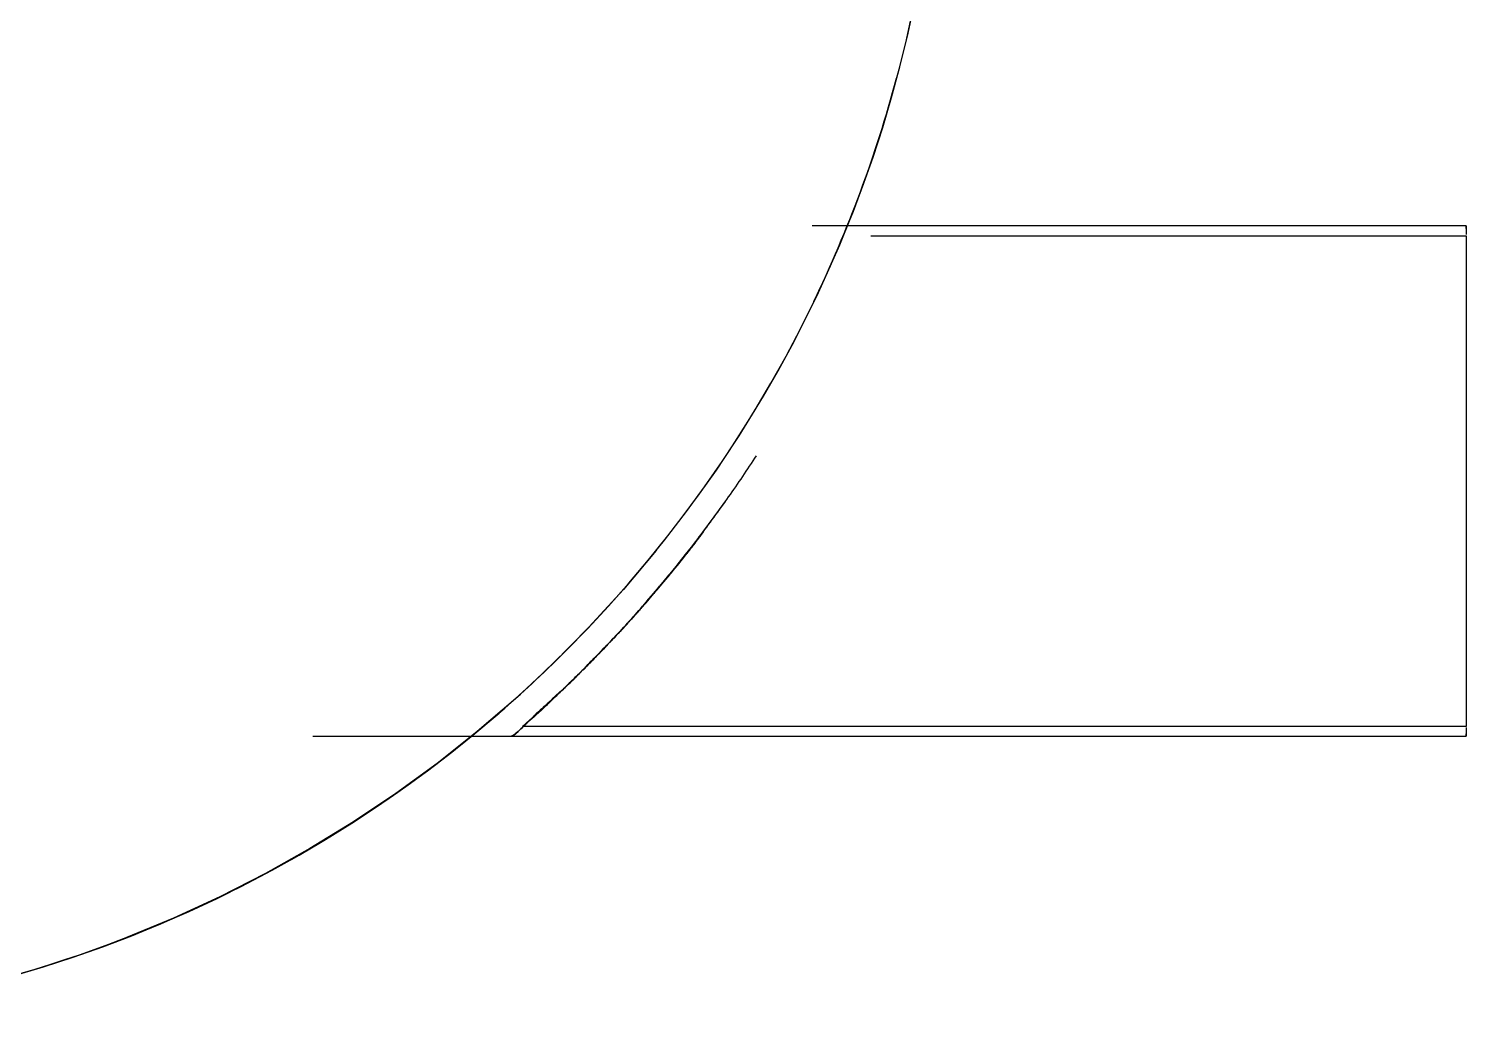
# Model space of a CAD drawing. Extents: x 6433 to 75181, y -2986 to 56414.
# Drawn here: x 30521.13 to 30538.03, y 9790.17 to 9801.87 of the extents above; entities that cross this region are included whole.
import ezdxf

# ---------------------------------------------------------------- set-up
doc = ezdxf.new("R2010")
doc.units = 0
doc.header["$MEASUREMENT"] = 0
doc.layers.add('H-Fixtures__Sanitary', color=2, linetype='CONTINUOUS')

msp = doc.modelspace()

# ---------------------------------------------------------------- linework, layer by layer
at = {"layer": 'H-Fixtures__Sanitary'}
for p, q in [((30538.027, 9799.553), (30530.338, 9799.553)), ((30538.027, 9799.553), (30538.027, 9799.45)), ((30538.027, 9799.523), (30538.027, 9799.553)), ((30531.028, 9799.436), (30538.027, 9799.436)), ((30538.027, 9799.436), (30538.027, 9793.669)), ((30524.468, 9793.553), (30526.8, 9793.553)), ((30524.468, 9793.553), (30526.8, 9793.553)), ((30524.468, 9793.553), (30526.8, 9793.553)), ((30524.468, 9793.553), (30526.8, 9793.553)), ((30524.468, 9793.553), (30526.8, 9793.553)), ((30524.468, 9793.553), (30526.8, 9793.553)), ((30524.468, 9793.553), (30526.8, 9793.553)), ((30524.468, 9793.553), (30526.8, 9793.553)), ((30524.468, 9793.553), (30526.8, 9793.553)), ((30524.468, 9793.553), (30526.8, 9793.553)), ((30524.468, 9793.553), (30526.8, 9793.553)), ((30524.468, 9793.553), (30526.8, 9793.553)), ((30524.468, 9793.553), (30526.8, 9793.553)), ((30524.468, 9793.553), (30526.8, 9793.553)), ((30524.468, 9793.553), (30526.8, 9793.553)), ((30524.468, 9793.553), (30526.8, 9793.553)), ((30524.468, 9793.553), (30538.027, 9793.553)), ((30524.468, 9793.553), (30526.8, 9793.553)), ((30538.027, 9793.669), (30526.935, 9793.669)), ((30538.027, 9793.655), (30538.027, 9793.553)), ((30538.027, 9793.553), (30538.027, 9793.582))]:
    msp.add_line(p, q, dxfattribs=at)
at = {"layer": 'H-Fixtures__Sanitary', "flags": 128}
msp.add_lwpolyline([(30528.506, 9795.737), (30528.12, 9795.278), (30527.715, 9794.835), (30527.293, 9794.409), (30526.854, 9793.999), (30526.4, 9793.608), (30525.93, 9793.235), (30525.445, 9792.881), (30524.947, 9792.547), (30524.436, 9792.233), (30523.912, 9791.94), (30523.378, 9791.667), (30522.833, 9791.417), (30522.278, 9791.188)], dxfattribs=at)
at = {"layer": 'H-Fixtures__Sanitary'}
for radius, start, end in [(15, 270, 90), (15, 270, 355.0248), (15, 334.3033, 345), (15.3, 311.2708, 324.632), (15, 270, 315)]:
    msp.add_arc((30516.842, 9805.169), radius, start, end, dxfattribs=at)
for points, knots in [([(30526.8, 9793.553), (30526.814, 9793.553), (30526.855, 9793.583), (30526.951, 9793.674), (30527.041, 9793.764), (30527.158, 9793.875), (30527.299, 9794.001), (30527.455, 9794.143), (30527.612, 9794.3), (30527.774, 9794.468), (30527.948, 9794.646), (30528.125, 9794.832), (30528.302, 9795.03), (30528.478, 9795.236), (30528.658, 9795.448), (30528.837, 9795.667), (30529.013, 9795.895), (30529.185, 9796.128), (30529.357, 9796.365), (30529.524, 9796.606), (30529.631, 9796.769), (30529.684, 9796.851)], [0, 0, 0, 0, 0.0555556, 0.0833333, 0.1111111, 0.1388889, 0.1666667, 0.1944444, 0.2222222, 0.25, 0.2777778, 0.3055556, 0.3333333, 0.3611111, 0.3888889, 0.4166667, 0.4444444, 0.4722222, 0.5, 0.5277778, 0.5555556, 0.5555556, 0.5555556, 0.5555556]), ([(30529.055, 9795.954), (30529.019, 9795.905), (30528.947, 9795.809), (30528.8, 9795.621), (30528.613, 9795.394), (30528.426, 9795.176), (30528.28, 9795.005), (30528.133, 9794.84), (30527.947, 9794.645), (30527.768, 9794.462), (30527.632, 9794.322), (30527.502, 9794.188), (30527.336, 9794.034), (30527.186, 9793.9), (30527.084, 9793.806), (30526.998, 9793.72), (30526.875, 9793.6), (30526.818, 9793.553), (30526.8, 9793.553)], [0.5486111, 0.5486111, 0.5486111, 0.5486111, 0.5659722, 0.5833333, 0.6180556, 0.6527778, 0.6701389, 0.6875, 0.7222222, 0.7569444, 0.7743056, 0.7916667, 0.8263889, 0.8611111, 0.8784722, 0.8958333, 0.9305556, 1, 1, 1, 1]), ([(30529.055, 9795.954), (30529.019, 9795.905), (30528.947, 9795.809), (30528.8, 9795.621), (30528.613, 9795.394), (30528.426, 9795.176), (30528.28, 9795.005), (30528.133, 9794.84), (30527.947, 9794.645), (30527.768, 9794.462), (30527.632, 9794.322), (30527.502, 9794.188), (30527.336, 9794.034), (30527.186, 9793.9), (30527.084, 9793.806), (30526.998, 9793.72), (30526.875, 9793.6), (30526.818, 9793.553), (30526.8, 9793.553)], [0.5486111, 0.5486111, 0.5486111, 0.5486111, 0.5659722, 0.5833333, 0.6180556, 0.6527778, 0.6701389, 0.6875, 0.7222222, 0.7569444, 0.7743056, 0.7916667, 0.8263889, 0.8611111, 0.8784722, 0.8958333, 0.9305556, 1, 1, 1, 1]), ([(30529.055, 9795.954), (30529.019, 9795.905), (30528.947, 9795.809), (30528.8, 9795.621), (30528.613, 9795.394), (30528.426, 9795.176), (30528.28, 9795.005), (30528.133, 9794.84), (30527.947, 9794.645), (30527.768, 9794.462), (30527.632, 9794.322), (30527.502, 9794.188), (30527.336, 9794.034), (30527.186, 9793.9), (30527.084, 9793.806), (30526.998, 9793.72), (30526.875, 9793.6), (30526.818, 9793.553), (30526.8, 9793.553)], [0.5486111, 0.5486111, 0.5486111, 0.5486111, 0.5659722, 0.5833333, 0.6180556, 0.6527778, 0.6701389, 0.6875, 0.7222222, 0.7569444, 0.7743056, 0.7916667, 0.8263889, 0.8611111, 0.8784722, 0.8958333, 0.9305556, 1, 1, 1, 1]), ([(30529.055, 9795.954), (30529.019, 9795.905), (30528.947, 9795.809), (30528.8, 9795.621), (30528.613, 9795.394), (30528.426, 9795.176), (30528.28, 9795.005), (30528.133, 9794.84), (30527.947, 9794.645), (30527.768, 9794.462), (30527.632, 9794.322), (30527.502, 9794.188), (30527.336, 9794.034), (30527.186, 9793.9), (30527.084, 9793.806), (30526.998, 9793.72), (30526.875, 9793.6), (30526.818, 9793.553), (30526.8, 9793.553)], [0.5486111, 0.5486111, 0.5486111, 0.5486111, 0.5659722, 0.5833333, 0.6180556, 0.6527778, 0.6701389, 0.6875, 0.7222222, 0.7569444, 0.7743056, 0.7916667, 0.8263889, 0.8611111, 0.8784722, 0.8958333, 0.9305556, 1, 1, 1, 1]), ([(30529.055, 9795.954), (30529.019, 9795.905), (30528.947, 9795.809), (30528.8, 9795.621), (30528.613, 9795.394), (30528.426, 9795.176), (30528.28, 9795.005), (30528.133, 9794.84), (30527.947, 9794.645), (30527.768, 9794.462), (30527.632, 9794.322), (30527.502, 9794.188), (30527.336, 9794.034), (30527.186, 9793.9), (30527.084, 9793.806), (30526.998, 9793.72), (30526.875, 9793.6), (30526.818, 9793.553), (30526.8, 9793.553)], [0.5486111, 0.5486111, 0.5486111, 0.5486111, 0.5659722, 0.5833333, 0.6180556, 0.6527778, 0.6701389, 0.6875, 0.7222222, 0.7569444, 0.7743056, 0.7916667, 0.8263889, 0.8611111, 0.8784722, 0.8958333, 0.9305556, 1, 1, 1, 1]), ([(30529.055, 9795.954), (30529.019, 9795.905), (30528.947, 9795.809), (30528.8, 9795.621), (30528.613, 9795.394), (30528.426, 9795.176), (30528.28, 9795.005), (30528.133, 9794.84), (30527.947, 9794.645), (30527.768, 9794.462), (30527.632, 9794.322), (30527.502, 9794.188), (30527.336, 9794.034), (30527.186, 9793.9), (30527.084, 9793.806), (30526.998, 9793.72), (30526.875, 9793.6), (30526.818, 9793.553), (30526.8, 9793.553)], [0.5486111, 0.5486111, 0.5486111, 0.5486111, 0.5659722, 0.5833333, 0.6180556, 0.6527778, 0.6701389, 0.6875, 0.7222222, 0.7569444, 0.7743056, 0.7916667, 0.8263889, 0.8611111, 0.8784722, 0.8958333, 0.9305556, 1, 1, 1, 1]), ([(30529.055, 9795.954), (30529.019, 9795.905), (30528.947, 9795.809), (30528.8, 9795.621), (30528.613, 9795.394), (30528.426, 9795.176), (30528.28, 9795.005), (30528.133, 9794.84), (30527.947, 9794.645), (30527.768, 9794.462), (30527.632, 9794.322), (30527.502, 9794.188), (30527.336, 9794.034), (30527.186, 9793.9), (30527.084, 9793.806), (30526.998, 9793.72), (30526.875, 9793.6), (30526.818, 9793.553), (30526.8, 9793.553)], [0.5486111, 0.5486111, 0.5486111, 0.5486111, 0.5659722, 0.5833333, 0.6180556, 0.6527778, 0.6701389, 0.6875, 0.7222222, 0.7569444, 0.7743056, 0.7916667, 0.8263889, 0.8611111, 0.8784722, 0.8958333, 0.9305556, 1, 1, 1, 1]), ([(30529.055, 9795.954), (30529.019, 9795.905), (30528.947, 9795.809), (30528.8, 9795.621), (30528.613, 9795.394), (30528.426, 9795.176), (30528.28, 9795.005), (30528.133, 9794.84), (30527.947, 9794.645), (30527.768, 9794.462), (30527.632, 9794.322), (30527.502, 9794.188), (30527.336, 9794.034), (30527.186, 9793.9), (30527.084, 9793.806), (30526.998, 9793.72), (30526.875, 9793.6), (30526.818, 9793.553), (30526.8, 9793.553)], [0.5486111, 0.5486111, 0.5486111, 0.5486111, 0.5659722, 0.5833333, 0.6180556, 0.6527778, 0.6701389, 0.6875, 0.7222222, 0.7569444, 0.7743056, 0.7916667, 0.8263889, 0.8611111, 0.8784722, 0.8958333, 0.9305556, 1, 1, 1, 1]), ([(30529.055, 9795.954), (30529.019, 9795.905), (30528.947, 9795.809), (30528.8, 9795.621), (30528.613, 9795.394), (30528.426, 9795.176), (30528.28, 9795.005), (30528.133, 9794.84), (30527.947, 9794.645), (30527.768, 9794.462), (30527.632, 9794.322), (30527.502, 9794.188), (30527.336, 9794.034), (30527.186, 9793.9), (30527.084, 9793.806), (30526.998, 9793.72), (30526.875, 9793.6), (30526.818, 9793.553), (30526.8, 9793.553)], [0.5486111, 0.5486111, 0.5486111, 0.5486111, 0.5659722, 0.5833333, 0.6180556, 0.6527778, 0.6701389, 0.6875, 0.7222222, 0.7569444, 0.7743056, 0.7916667, 0.8263889, 0.8611111, 0.8784722, 0.8958333, 0.9305556, 1, 1, 1, 1]), ([(30529.055, 9795.954), (30529.019, 9795.905), (30528.947, 9795.809), (30528.8, 9795.621), (30528.613, 9795.394), (30528.426, 9795.176), (30528.28, 9795.005), (30528.133, 9794.84), (30527.947, 9794.645), (30527.768, 9794.462), (30527.632, 9794.322), (30527.502, 9794.188), (30527.336, 9794.034), (30527.186, 9793.9), (30527.084, 9793.806), (30526.998, 9793.72), (30526.875, 9793.6), (30526.818, 9793.553), (30526.8, 9793.553)], [0.5486111, 0.5486111, 0.5486111, 0.5486111, 0.5659722, 0.5833333, 0.6180556, 0.6527778, 0.6701389, 0.6875, 0.7222222, 0.7569444, 0.7743056, 0.7916667, 0.8263889, 0.8611111, 0.8784722, 0.8958333, 0.9305556, 1, 1, 1, 1]), ([(30529.055, 9795.954), (30529.019, 9795.905), (30528.947, 9795.809), (30528.8, 9795.621), (30528.613, 9795.394), (30528.426, 9795.176), (30528.28, 9795.005), (30528.133, 9794.84), (30527.947, 9794.645), (30527.768, 9794.462), (30527.632, 9794.322), (30527.502, 9794.188), (30527.336, 9794.034), (30527.186, 9793.9), (30527.084, 9793.806), (30526.998, 9793.72), (30526.875, 9793.6), (30526.818, 9793.553), (30526.8, 9793.553)], [0.5486111, 0.5486111, 0.5486111, 0.5486111, 0.5659722, 0.5833333, 0.6180556, 0.6527778, 0.6701389, 0.6875, 0.7222222, 0.7569444, 0.7743056, 0.7916667, 0.8263889, 0.8611111, 0.8784722, 0.8958333, 0.9305556, 1, 1, 1, 1]), ([(30529.055, 9795.954), (30529.019, 9795.905), (30528.947, 9795.809), (30528.8, 9795.621), (30528.613, 9795.394), (30528.426, 9795.176), (30528.28, 9795.005), (30528.133, 9794.84), (30527.947, 9794.645), (30527.768, 9794.462), (30527.632, 9794.322), (30527.502, 9794.188), (30527.336, 9794.034), (30527.186, 9793.9), (30527.084, 9793.806), (30526.998, 9793.72), (30526.875, 9793.6), (30526.818, 9793.553), (30526.8, 9793.553)], [0.5486111, 0.5486111, 0.5486111, 0.5486111, 0.5659722, 0.5833333, 0.6180556, 0.6527778, 0.6701389, 0.6875, 0.7222222, 0.7569444, 0.7743056, 0.7916667, 0.8263889, 0.8611111, 0.8784722, 0.8958333, 0.9305556, 1, 1, 1, 1]), ([(30529.055, 9795.954), (30529.019, 9795.905), (30528.947, 9795.809), (30528.8, 9795.621), (30528.613, 9795.394), (30528.426, 9795.176), (30528.28, 9795.005), (30528.133, 9794.84), (30527.947, 9794.645), (30527.768, 9794.462), (30527.632, 9794.322), (30527.502, 9794.188), (30527.336, 9794.034), (30527.186, 9793.9), (30527.084, 9793.806), (30526.998, 9793.72), (30526.875, 9793.6), (30526.818, 9793.553), (30526.8, 9793.553)], [0.5486111, 0.5486111, 0.5486111, 0.5486111, 0.5659722, 0.5833333, 0.6180556, 0.6527778, 0.6701389, 0.6875, 0.7222222, 0.7569444, 0.7743056, 0.7916667, 0.8263889, 0.8611111, 0.8784722, 0.8958333, 0.9305556, 1, 1, 1, 1]), ([(30529.055, 9795.954), (30529.019, 9795.905), (30528.947, 9795.809), (30528.8, 9795.621), (30528.613, 9795.394), (30528.426, 9795.176), (30528.28, 9795.005), (30528.133, 9794.84), (30527.947, 9794.645), (30527.768, 9794.462), (30527.632, 9794.322), (30527.502, 9794.188), (30527.336, 9794.034), (30527.186, 9793.9), (30527.084, 9793.806), (30526.998, 9793.72), (30526.875, 9793.6), (30526.818, 9793.553), (30526.8, 9793.553)], [0.5486111, 0.5486111, 0.5486111, 0.5486111, 0.5659722, 0.5833333, 0.6180556, 0.6527778, 0.6701389, 0.6875, 0.7222222, 0.7569444, 0.7743056, 0.7916667, 0.8263889, 0.8611111, 0.8784722, 0.8958333, 0.9305556, 1, 1, 1, 1]), ([(30529.055, 9795.954), (30529.019, 9795.905), (30528.947, 9795.809), (30528.8, 9795.621), (30528.613, 9795.394), (30528.426, 9795.176), (30528.28, 9795.005), (30528.133, 9794.84), (30527.947, 9794.645), (30527.768, 9794.462), (30527.632, 9794.322), (30527.502, 9794.188), (30527.336, 9794.034), (30527.186, 9793.9), (30527.084, 9793.806), (30526.998, 9793.72), (30526.875, 9793.6), (30526.818, 9793.553), (30526.8, 9793.553)], [0.5486111, 0.5486111, 0.5486111, 0.5486111, 0.5659722, 0.5833333, 0.6180556, 0.6527778, 0.6701389, 0.6875, 0.7222222, 0.7569444, 0.7743056, 0.7916667, 0.8263889, 0.8611111, 0.8784722, 0.8958333, 0.9305556, 1, 1, 1, 1]), ([(30529.071, 9795.974), (30529.023, 9795.909), (30528.925, 9795.78), (30528.776, 9795.593), (30528.625, 9795.41), (30528.476, 9795.231), (30528.327, 9795.058), (30528.177, 9794.892), (30528.028, 9794.732), (30527.884, 9794.577), (30527.742, 9794.43), (30527.601, 9794.291), (30527.466, 9794.161), (30527.341, 9794.039), (30527.227, 9793.927), (30527.085, 9793.793), (30526.991, 9793.712), (30526.935, 9793.669)], [-0.4444444, -0.4444444, -0.4444444, -0.4444444, -0.4166667, -0.3888889, -0.3611111, -0.3333333, -0.3055556, -0.2777778, -0.25, -0.2222222, -0.1944444, -0.1666667, -0.1388889, -0.1111111, -0.0833333, -0.0555556, 0, 0, 0, 0]), ([(30526.8, 9793.553), (30526.814, 9793.553), (30526.855, 9793.583), (30526.951, 9793.674), (30527.041, 9793.764), (30527.158, 9793.875), (30527.299, 9794.001), (30527.455, 9794.143), (30527.612, 9794.3), (30527.774, 9794.468), (30527.948, 9794.646), (30528.125, 9794.832), (30528.302, 9795.03), (30528.478, 9795.236), (30528.658, 9795.448), (30528.837, 9795.667), (30528.954, 9795.819), (30529.012, 9795.896)], [0, 0, 0, 0, 0.0555556, 0.0833333, 0.1111111, 0.1388889, 0.1666667, 0.1944444, 0.2222222, 0.25, 0.2777778, 0.3055556, 0.3333333, 0.3611111, 0.3888889, 0.4166667, 0.4444444, 0.4444444, 0.4444444, 0.4444444]), ([(30526.8, 9793.553), (30526.814, 9793.553), (30526.855, 9793.583), (30526.951, 9793.674), (30527.041, 9793.764), (30527.158, 9793.875), (30527.299, 9794.001), (30527.455, 9794.143), (30527.612, 9794.3), (30527.774, 9794.468), (30527.948, 9794.646), (30528.125, 9794.832), (30528.302, 9795.03), (30528.478, 9795.236), (30528.658, 9795.448), (30528.837, 9795.667), (30528.954, 9795.819), (30529.012, 9795.896)], [0, 0, 0, 0, 0.0555556, 0.0833333, 0.1111111, 0.1388889, 0.1666667, 0.1944444, 0.2222222, 0.25, 0.2777778, 0.3055556, 0.3333333, 0.3611111, 0.3888889, 0.4166667, 0.4444444, 0.4444444, 0.4444444, 0.4444444]), ([(30526.8, 9793.553), (30526.814, 9793.553), (30526.855, 9793.583), (30526.951, 9793.674), (30527.041, 9793.764), (30527.158, 9793.875), (30527.299, 9794.001), (30527.455, 9794.143), (30527.612, 9794.3), (30527.774, 9794.468), (30527.948, 9794.646), (30528.125, 9794.832), (30528.302, 9795.03), (30528.478, 9795.236), (30528.658, 9795.448), (30528.837, 9795.667), (30528.954, 9795.819), (30529.012, 9795.896)], [0, 0, 0, 0, 0.0555556, 0.0833333, 0.1111111, 0.1388889, 0.1666667, 0.1944444, 0.2222222, 0.25, 0.2777778, 0.3055556, 0.3333333, 0.3611111, 0.3888889, 0.4166667, 0.4444444, 0.4444444, 0.4444444, 0.4444444]), ([(30526.8, 9793.553), (30526.814, 9793.553), (30526.855, 9793.583), (30526.951, 9793.674), (30527.041, 9793.764), (30527.158, 9793.875), (30527.299, 9794.001), (30527.455, 9794.143), (30527.612, 9794.3), (30527.774, 9794.468), (30527.948, 9794.646), (30528.125, 9794.832), (30528.302, 9795.03), (30528.478, 9795.236), (30528.658, 9795.448), (30528.837, 9795.667), (30528.954, 9795.819), (30529.012, 9795.896)], [0, 0, 0, 0, 0.0555556, 0.0833333, 0.1111111, 0.1388889, 0.1666667, 0.1944444, 0.2222222, 0.25, 0.2777778, 0.3055556, 0.3333333, 0.3611111, 0.3888889, 0.4166667, 0.4444444, 0.4444444, 0.4444444, 0.4444444]), ([(30526.8, 9793.553), (30526.814, 9793.553), (30526.855, 9793.583), (30526.951, 9793.674), (30527.041, 9793.764), (30527.158, 9793.875), (30527.299, 9794.001), (30527.455, 9794.143), (30527.612, 9794.3), (30527.774, 9794.468), (30527.948, 9794.646), (30528.125, 9794.832), (30528.302, 9795.03), (30528.478, 9795.236), (30528.658, 9795.448), (30528.837, 9795.667), (30528.954, 9795.819), (30529.012, 9795.896)], [0, 0, 0, 0, 0.0555556, 0.0833333, 0.1111111, 0.1388889, 0.1666667, 0.1944444, 0.2222222, 0.25, 0.2777778, 0.3055556, 0.3333333, 0.3611111, 0.3888889, 0.4166667, 0.4444444, 0.4444444, 0.4444444, 0.4444444]), ([(30526.8, 9793.553), (30526.814, 9793.553), (30526.855, 9793.583), (30526.951, 9793.674), (30527.041, 9793.764), (30527.158, 9793.875), (30527.299, 9794.002), (30527.455, 9794.144), (30527.612, 9794.3), (30527.774, 9794.469), (30527.948, 9794.646), (30528.125, 9794.832), (30528.302, 9795.03), (30528.478, 9795.236), (30528.658, 9795.448), (30528.837, 9795.667), (30528.954, 9795.819), (30529.012, 9795.896)], [0, 0, 0, 0, 0.0555556, 0.0833333, 0.1111111, 0.1388889, 0.1666667, 0.1944444, 0.2222222, 0.25, 0.2777778, 0.3055556, 0.3333333, 0.3611111, 0.3888889, 0.4166667, 0.4444444, 0.4444444, 0.4444444, 0.4444444]), ([(30526.8, 9793.553), (30526.814, 9793.553), (30526.855, 9793.583), (30526.951, 9793.674), (30527.041, 9793.764), (30527.158, 9793.875), (30527.299, 9794.002), (30527.455, 9794.144), (30527.612, 9794.3), (30527.774, 9794.469), (30527.948, 9794.646), (30528.125, 9794.832), (30528.302, 9795.03), (30528.478, 9795.236), (30528.658, 9795.448), (30528.837, 9795.667), (30528.954, 9795.819), (30529.012, 9795.896)], [0, 0, 0, 0, 0.0555556, 0.0833333, 0.1111111, 0.1388889, 0.1666667, 0.1944444, 0.2222222, 0.25, 0.2777778, 0.3055556, 0.3333333, 0.3611111, 0.3888889, 0.4166667, 0.4444444, 0.4444444, 0.4444444, 0.4444444]), ([(30526.8, 9793.553), (30526.814, 9793.553), (30526.855, 9793.583), (30526.951, 9793.674), (30527.041, 9793.764), (30527.158, 9793.875), (30527.299, 9794.002), (30527.455, 9794.144), (30527.612, 9794.3), (30527.774, 9794.469), (30527.948, 9794.646), (30528.125, 9794.832), (30528.302, 9795.03), (30528.478, 9795.236), (30528.658, 9795.448), (30528.837, 9795.667), (30528.954, 9795.819), (30529.012, 9795.896)], [0, 0, 0, 0, 0.0555556, 0.0833333, 0.1111111, 0.1388889, 0.1666667, 0.1944444, 0.2222222, 0.25, 0.2777778, 0.3055556, 0.3333333, 0.3611111, 0.3888889, 0.4166667, 0.4444444, 0.4444444, 0.4444444, 0.4444444]), ([(30526.8, 9793.553), (30526.814, 9793.553), (30526.855, 9793.583), (30526.951, 9793.674), (30527.041, 9793.764), (30527.158, 9793.875), (30527.299, 9794.002), (30527.455, 9794.144), (30527.612, 9794.3), (30527.774, 9794.469), (30527.948, 9794.646), (30528.125, 9794.832), (30528.302, 9795.03), (30528.478, 9795.236), (30528.658, 9795.448), (30528.837, 9795.667), (30528.954, 9795.819), (30529.012, 9795.896)], [0, 0, 0, 0, 0.0555556, 0.0833333, 0.1111111, 0.1388889, 0.1666667, 0.1944444, 0.2222222, 0.25, 0.2777778, 0.3055556, 0.3333333, 0.3611111, 0.3888889, 0.4166667, 0.4444444, 0.4444444, 0.4444444, 0.4444444]), ([(30526.8, 9793.553), (30526.814, 9793.553), (30526.855, 9793.583), (30526.951, 9793.674), (30527.041, 9793.764), (30527.158, 9793.875), (30527.299, 9794.002), (30527.455, 9794.144), (30527.612, 9794.3), (30527.774, 9794.469), (30527.948, 9794.646), (30528.125, 9794.832), (30528.302, 9795.03), (30528.478, 9795.236), (30528.658, 9795.448), (30528.837, 9795.667), (30528.954, 9795.819), (30529.012, 9795.896)], [0, 0, 0, 0, 0.0555556, 0.0833333, 0.1111111, 0.1388889, 0.1666667, 0.1944444, 0.2222222, 0.25, 0.2777778, 0.3055556, 0.3333333, 0.3611111, 0.3888889, 0.4166667, 0.4444444, 0.4444444, 0.4444444, 0.4444444]), ([(30526.8, 9793.553), (30526.814, 9793.553), (30526.855, 9793.583), (30526.951, 9793.674), (30527.041, 9793.764), (30527.158, 9793.875), (30527.299, 9794.002), (30527.455, 9794.144), (30527.612, 9794.3), (30527.774, 9794.469), (30527.948, 9794.646), (30528.125, 9794.832), (30528.302, 9795.03), (30528.478, 9795.236), (30528.658, 9795.448), (30528.837, 9795.667), (30528.954, 9795.819), (30529.012, 9795.896)], [0, 0, 0, 0, 0.0555556, 0.0833333, 0.1111111, 0.1388889, 0.1666667, 0.1944444, 0.2222222, 0.25, 0.2777778, 0.3055556, 0.3333333, 0.3611111, 0.3888889, 0.4166667, 0.4444444, 0.4444444, 0.4444444, 0.4444444]), ([(30526.8, 9793.553), (30526.814, 9793.553), (30526.855, 9793.583), (30526.951, 9793.674), (30527.041, 9793.764), (30527.158, 9793.875), (30527.299, 9794.002), (30527.455, 9794.144), (30527.612, 9794.3), (30527.774, 9794.469), (30527.948, 9794.646), (30528.125, 9794.832), (30528.302, 9795.03), (30528.478, 9795.236), (30528.658, 9795.448), (30528.837, 9795.667), (30528.954, 9795.819), (30529.012, 9795.896)], [0, 0, 0, 0, 0.0555556, 0.0833333, 0.1111111, 0.1388889, 0.1666667, 0.1944444, 0.2222222, 0.25, 0.2777778, 0.3055556, 0.3333333, 0.3611111, 0.3888889, 0.4166667, 0.4444444, 0.4444444, 0.4444444, 0.4444444]), ([(30526.8, 9793.553), (30526.814, 9793.553), (30526.855, 9793.583), (30526.951, 9793.674), (30527.041, 9793.764), (30527.158, 9793.875), (30527.299, 9794.002), (30527.455, 9794.144), (30527.612, 9794.3), (30527.774, 9794.469), (30527.948, 9794.646), (30528.125, 9794.832), (30528.302, 9795.03), (30528.478, 9795.236), (30528.658, 9795.448), (30528.837, 9795.667), (30528.954, 9795.819), (30529.012, 9795.896)], [0, 0, 0, 0, 0.0555556, 0.0833333, 0.1111111, 0.1388889, 0.1666667, 0.1944444, 0.2222222, 0.25, 0.2777778, 0.3055556, 0.3333333, 0.3611111, 0.3888889, 0.4166667, 0.4444444, 0.4444444, 0.4444444, 0.4444444]), ([(30526.8, 9793.553), (30526.814, 9793.553), (30526.855, 9793.583), (30526.951, 9793.674), (30527.041, 9793.764), (30527.158, 9793.875), (30527.299, 9794.002), (30527.455, 9794.144), (30527.612, 9794.3), (30527.774, 9794.469), (30527.948, 9794.646), (30528.125, 9794.832), (30528.302, 9795.03), (30528.478, 9795.236), (30528.658, 9795.448), (30528.837, 9795.667), (30528.954, 9795.819), (30529.012, 9795.896)], [0, 0, 0, 0, 0.0555556, 0.0833333, 0.1111111, 0.1388889, 0.1666667, 0.1944444, 0.2222222, 0.25, 0.2777778, 0.3055556, 0.3333333, 0.3611111, 0.3888889, 0.4166667, 0.4444444, 0.4444444, 0.4444444, 0.4444444]), ([(30526.8, 9793.553), (30526.814, 9793.553), (30526.855, 9793.583), (30526.951, 9793.674), (30527.041, 9793.764), (30527.158, 9793.875), (30527.299, 9794.002), (30527.455, 9794.144), (30527.612, 9794.3), (30527.774, 9794.469), (30527.948, 9794.646), (30528.125, 9794.832), (30528.302, 9795.03), (30528.478, 9795.236), (30528.658, 9795.448), (30528.837, 9795.667), (30528.954, 9795.819), (30529.012, 9795.896)], [-1, -1, -1, -1, -0.9444444, -0.9166667, -0.8888889, -0.8611111, -0.8333333, -0.8055556, -0.7777778, -0.75, -0.7222222, -0.6944444, -0.6666667, -0.6388889, -0.6111111, -0.5833333, -0.5555556, -0.5555556, -0.5555556, -0.5555556]), ([(30529.012, 9795.896), (30528.954, 9795.819), (30528.837, 9795.667), (30528.658, 9795.448), (30528.478, 9795.236), (30528.302, 9795.03), (30528.125, 9794.832), (30527.948, 9794.646), (30527.774, 9794.469), (30527.612, 9794.3), (30527.455, 9794.144), (30527.299, 9794.002), (30527.158, 9793.875), (30527.041, 9793.764), (30526.951, 9793.674), (30526.855, 9793.583), (30526.814, 9793.553), (30526.8, 9793.553)], [-0.4444444, -0.4444444, -0.4444444, -0.4444444, -0.4166667, -0.3888889, -0.3611111, -0.3333333, -0.3055556, -0.2777778, -0.25, -0.2222222, -0.1944444, -0.1666667, -0.1388889, -0.1111111, -0.0833333, -0.0555556, 0, 0, 0, 0]), ([(30526.8, 9793.553), (30526.814, 9793.553), (30526.855, 9793.583), (30526.951, 9793.674), (30527.041, 9793.764), (30527.158, 9793.875), (30527.299, 9794.002), (30527.455, 9794.144), (30527.612, 9794.3), (30527.774, 9794.469), (30527.948, 9794.646), (30528.125, 9794.832), (30528.302, 9795.03), (30528.478, 9795.236), (30528.658, 9795.448), (30528.837, 9795.667), (30528.954, 9795.819), (30529.012, 9795.896)], [-1, -1, -1, -1, -0.9444444, -0.9166667, -0.8888889, -0.8611111, -0.8333333, -0.8055556, -0.7777778, -0.75, -0.7222222, -0.6944444, -0.6666667, -0.6388889, -0.6111111, -0.5833333, -0.5555556, -0.5555556, -0.5555556, -0.5555556]), ([(30529.012, 9795.896), (30528.954, 9795.819), (30528.837, 9795.667), (30528.658, 9795.448), (30528.478, 9795.236), (30528.302, 9795.03), (30528.125, 9794.832), (30527.948, 9794.646), (30527.774, 9794.469), (30527.612, 9794.3), (30527.455, 9794.144), (30527.299, 9794.002), (30527.158, 9793.875), (30527.041, 9793.764), (30526.951, 9793.674), (30526.855, 9793.583), (30526.814, 9793.553), (30526.8, 9793.553)], [-0.4444444, -0.4444444, -0.4444444, -0.4444444, -0.4166667, -0.3888889, -0.3611111, -0.3333333, -0.3055556, -0.2777778, -0.25, -0.2222222, -0.1944444, -0.1666667, -0.1388889, -0.1111111, -0.0833333, -0.0555556, 0, 0, 0, 0])]:
    msp.add_open_spline(points, degree=3, knots=knots, dxfattribs=at)

doc.saveas('drawing.dxf')
